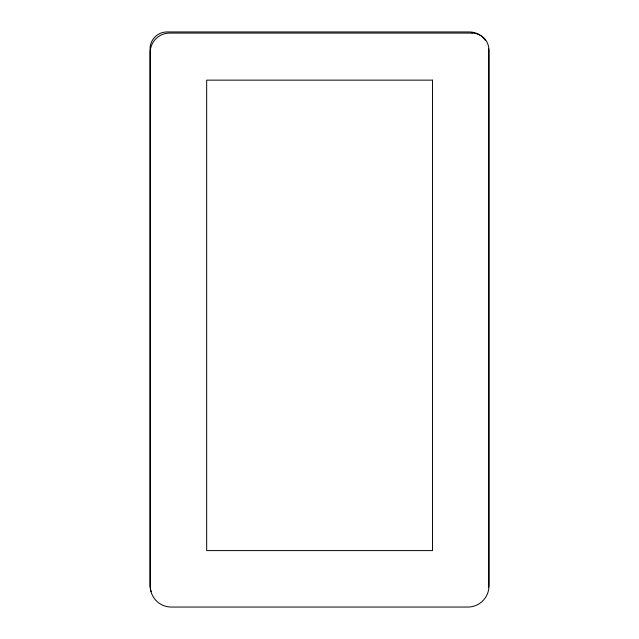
<?xml version="1.0" encoding="UTF-8"?>
<svg xmlns="http://www.w3.org/2000/svg" width="639" height="639" viewBox="0 0 639 639"><rect width="100%" height="100%" fill="white"/><g stroke="black" fill="none" stroke-linecap="round" stroke-linejoin="round"><path stroke-width="0.96" d="M151.171 591.602A21.079 21.079 0 0 1 150.053 584.829L150.053 48.883A16.933 16.933 0 0 1 166.995 31.95L469.401 31.95A19.386 19.386 0 0 1 481.199 35.952M482.181 36.758A19.386 19.386 0 0 1 485.52 40.561M488.619 48.804A19.386 19.386 0 0 1 488.787 51.336L488.787 584.829A21.079 21.079 0 0 1 488.603 587.576M472.005 33.092L169.599 33.092A19.386 19.386 0 0 0 150.213 52.478L150.213 585.971A21.079 21.079 0 0 0 171.292 607.05L467.868 607.05A21.079 21.079 0 0 0 488.947 585.971L488.947 50.034A16.933 16.933 0 0 0 472.005 33.092M432.491 80.139L206.669 80.139L206.669 550.594L432.491 550.594L432.491 80.139"/></g></svg>
